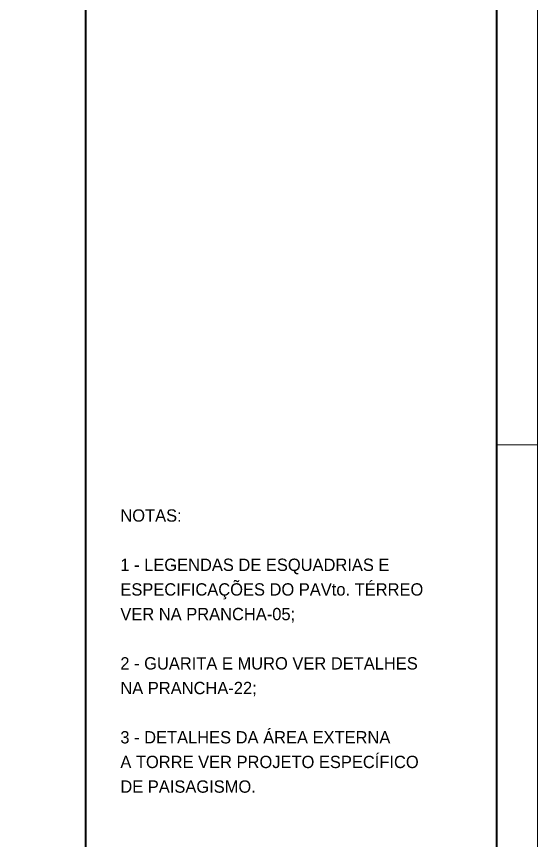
# Model space of a CAD drawing. Header units: metres. Extents: x -4.2 to 85, y -21.1 to 42.
# Drawn here: x 75.5 to 85.02, y -6.01 to 9.04 of the extents above; entities that cross this region are included whole.
import ezdxf
from ezdxf.enums import TextEntityAlignment as Align

# ---------------------------------------------------------------- set-up
doc = ezdxf.new("R2010")
doc.units = ezdxf.units.M
doc.header["$MEASUREMENT"] = 0
for name, color, linetype, lineweight in [('31 - Pisos', 7, 'Continuous', 0), ('Level 1', 7, 'Continuous', 0), ('Level 54', 7, 'Continuous', 0)]:
    doc.layers.add(name, color=color, linetype=linetype, lineweight=lineweight)
doc.styles.add('Style-INTL_ENGINEERING', font='INTL_ENGINEERING.shx')

msp = doc.modelspace()

# ---------------------------------------------------------------- linework, layer by layer
at = {"layer": '31 - Pisos', "color": 131, "linetype": 'Continuous', "lineweight": 40}
msp.add_line((76.768, -8.785), (76.768, 41.27), dxfattribs=at)
at = {"layer": 'Level 54', "color": 131, "linetype": 'Continuous', "lineweight": 40}
msp.add_line((84.269, 41.27), (84.268, -20.305), dxfattribs=at)
at = {"layer": 'Level 54', "color": 131, "linetype": 'Continuous', "lineweight": 13}
msp.add_line((85.018, 1.22), (84.268, 1.22), dxfattribs=at)
at = {"layer": 'Level 54', "color": 131, "linetype": 'Continuous', "lineweight": 0, "flags": 128}
msp.add_lwpolyline([(85.018, 42.02), (-4.158, 42.02), (-4.158, -21.055), (85.018, -21.055)], close=True, dxfattribs=at)

# ---------------------------------------------------------------- texts
at = {"layer": 'Level 1', "color": 2, "linetype": 'Continuous', "lineweight": 0, "style": 'Style-INTL_ENGINEERING'}
for s, p in [('NOTAS:', (77.397, -0.072)), ('1 - LEGENDAS DE ESQUADRIAS E', (77.397, -0.972)), ('ESPECIFICAÇÕES DO PAVto. TÉRREO', (77.397, -1.422)), ('VER NA PRANCHA-05;', (77.397, -1.872)), ('2 - GUARITA E MURO VER DETALHES', (77.397, -2.772)), ('NA PRANCHA-22;', (77.397, -3.222)), ('3 - DETALHES DA ÁREA EXTERNA', (77.397, -4.122)), ('A TORRE VER PROJETO ESPECÍFICO', (77.397, -4.572)), ('DE PAISAGISMO.', (77.397, -5.022))]:
    msp.add_text(s, height=0.225, dxfattribs=at).set_placement(p, align=Align.MIDDLE_LEFT)

doc.saveas('drawing.dxf')
